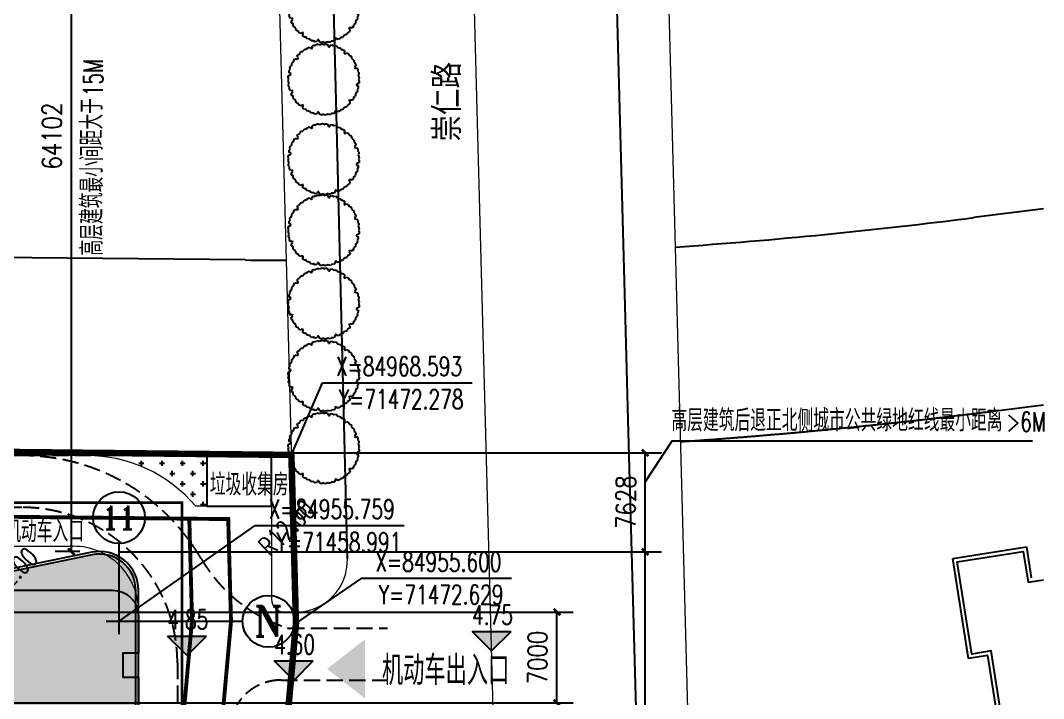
# Model space of a CAD drawing. Header units: metres. Extents: x 71066629 to 71645179, y 84793221 to 85208804.
# Drawn here: x 71451394 to 71530254, y 84949802 to 85002107 of the extents above; entities that cross this region are included whole.
import ezdxf
from ezdxf.enums import TextEntityAlignment as Align

# ---------------------------------------------------------------- set-up
doc = ezdxf.new("R2010")
doc.units = ezdxf.units.M
doc.header["$LTSCALE"] = 1000
for name, pattern in [('ACAD_ISO03W100', [30, 12, -18]), ('ACAD_ISO04W100', [30, 24, -3, 0, -3]), ('CENTER', [50.800000000000004, 31.75, -6.35, 6.35, -6.35]), ('CONTINOUS', [15000, 5000, 5000, 5000]), ('DASH', [0.35, 0.25, -0.1]), ('DASHED', [19.049999999999997, 12.7, -6.35]), ('HIDDENX2', [19.049999999999997, 12.7, -6.35])]:
    doc.linetypes.add(name, pattern=pattern)
for name, color, linetype in [('A_N_AXIS_TEXT', 7, 'Continuous'), ('A_N_PUB_TEXT', 7, 'Continuous'), ('A_SITEP_PLANT', 85, 'Continuous'), ('A_SITEP_TEX_1', 7, 'Continuous'), ('A_SITEP_TEX_2', 7, 'Continuous'), ('DIM_COOR', 3, 'Continuous'), ('DIM_SYMB', 3, 'Continuous'), ('G-ANN0-GRID', 85, 'Continuous'), ('G-ANNO-DIMS', 3, 'Continuous'), ('G-ANNO-LEVL', 3, 'Continuous'), ('G-ANNO-TEXT', 7, 'Continuous'), ('G-BLDG-EXTG', 48, 'Continuous'), ('G-BLDG-HIGH', 1, 'Continuous'), ('G-BLDG-MULT', 1, 'Continuous'), ('G-BLDG-OTLN', 2, 'Continuous'), ('G-BLDG-POIT', 6, 'Continuous'), ('G-BLDG-ROOF', 34, 'Continuous'), ('G-BSMT-OTLN', 5, 'HIDDENX2'), ('G-FRIE-FLWL', 6, 'Continuous'), ('G-PLTG', 105, 'Continuous'), ('G-SDWK', 157, 'Continuous'), ('G-SITE-BLUE', 5, 'Continuous'), ('G-SITE-GREN', 72, 'Continuous'), ('G-SITE-PROP', 1, 'Continuous'), ('G-STRU', 134, 'Continuous'), ('G_H_252', 252, 'Continuous'), ('G_N_GUIDES', 3, 'DASH'), ('PUB_DIM', 3, 'Continuous'), ('PUB_TEXT', 7, 'Continuous')]:
    doc.layers.add(name, color=color, linetype=linetype)
for name, color, linetype, lineweight in [('G-ROAD-CNTR', 24, 'DASHED', 13), ('G-ROAD-园区', 175, 'Continuous', 13), ('G-ROAD-市政', 1, 'Continuous', 13)]:
    doc.layers.add(name, color=color, linetype=linetype, lineweight=lineweight)
doc.styles.add('_TCH_AXIS', font='romant.shx')
doc.styles.add('_TCH_DIM', font='SIMPLEX', dxfattribs={"bigfont": 'GBCBIG'})
doc.styles.add('dim_font', font='SIMPLEX.shx', dxfattribs={"width": 0.8})
doc.styles.add('HZ1', font='simhei.ttf', dxfattribs={"width": 0.8})
doc.styles.get("Standard").update_dxf_attribs({"font": 'txt', "bigfont": 'gbcbig.shx'})
doc.styles.add('黑体', font='simhei.ttf', dxfattribs={"width": 0.8})
doc.dimstyles.new('DIMN1', dxfattribs={"dimscale": 0.005, "dimtxt": 300, "dimasz": 100, "dimexe": 250, "dimexo": 300, "dimgap": 150, "dimtad": 1, "dimzin": 0, "dimdsep": 46, "dimtxsty": 'dim_font', "dimblk": 'ARCHTICK', "dimcen": 0.09, "dimclrt": 7, "dimazin": 2, "dimtfac": 1, "dimtdec": 0, "dimtix": 1, "dimtmove": 2, "dimatfit": 3, "dimldrblk": 'ARCHTICK', "dimfxl": 1, "dimtolj": 1, "dimtzin": 0, "dimarcsym": 0})
doc.dimstyles.new('DIMN500', dxfattribs={"dimscale": 5, "dimtxt": 300, "dimasz": 100, "dimexe": 250, "dimexo": 300, "dimgap": 150, "dimtad": 1, "dimdec": 0, "dimzin": 0, "dimdsep": 46, "dimtxsty": 'dim_font', "dimblk": 'ARCHTICK', "dimcen": 0.09, "dimclrt": 7, "dimazin": 2, "dimtfac": 1, "dimtdec": 0, "dimtix": 1, "dimtmove": 2, "dimatfit": 3, "dimldrblk": 'ARCHTICK', "dimtolj": 1, "dimtzin": 0, "dimarcsym": 0})

# ---------------------------------------------------------------- blocks, each defined once
blk = doc.blocks.new('A$C503E4671')
at = {"layer": 'G_H_252'}
blk.add_hatch(color=256, dxfattribs=at).paths.add_polyline_path([(192996.6390754431, 116304.7663674802, 0.4749680612606716), (189632.428957954, 119047.3321260959), (175928.4229411632, 116228.0965884775, -0.05076674100020467), (174880.6041505486, 116121.4329981506), (169196.6390754431, 116121.4329981506, 0.414213562373095), (167396.6390754431, 114321.4329981506), (167396.6390754431, 67921.43299815059, -0.4142135623730951), (165196.6390754431, 65721.43299815059), (115146.6390754431, 65721.43299815059, 0.414213562373095), (113346.6390754431, 63921.43299815059), (113346.6390754431, 62721.43302132189), (82946.63907544315, 62721.43302132189), (82946.63907544315, 63921.43299815059, 0.414213562373095), (81146.63907544315, 65721.43299815059), (59996.63907544315, 65721.43299815059, 0.414213562373095), (58196.63907544315, 63921.43299815059), (58196.63907544315, 41921.43299815059, 0.414213562373095), (59996.63907544315, 40121.43299815059), (81146.63907544315, 40121.43299815059, 0.414213562373095), (82946.63907544315, 41921.43299815059), (82946.63907544315, 43121.43297496438), (113346.6390754431, 43121.43297496438), (113346.6390754431, 41921.43299815059, 0.414213562373095), (115146.6390754431, 40121.43299815059), (191196.6390754431, 40121.43299815059, 0.414213562373095), (192996.6390754431, 41921.43299815059)])
at = {"layer": 'G-ANN0-GRID'}
for q in [(191696.6390754431, 119921.4328636229), (201219.7090025395, 113921.4329981506)]:
    blk.add_line((191696.6390754431, 113921.4329981506), q, dxfattribs=at)
for centre in [(191696.6390754431, 121921.4328636229), (203219.7090025395, 113921.4329981506)]:
    blk.add_circle(centre, 2000, dxfattribs=at)
at = {"layer": 'G-BLDG-OTLN'}
blk.add_lwpolyline([(193196.7855705619, 111471.4329981506), (191996.7855705619, 111471.4329981506), (191996.7855705619, 109621.4329981506), (193196.6382665038, 109621.4329981506), (193196.6382665038, 102471.4329981506)], dxfattribs=at)
blk.add_lwpolyline([(169196.6382665038, 116321.4355206192), (191196.6382665038, 116321.4355206192, -0.4142135623730951), (193196.6382665038, 114321.4355206192), (193196.6382665038, 111471.4329981506)], format="xyb", dxfattribs=at)
at = {"layer": 'G-BLDG-POIT', "linetype": 'CONTINOUS', "ltscale": 0.1}
for p, q in [((191696.6390754431, 112921.4329981506), (191696.6390754431, 114921.4329981506)), ((190696.6390754431, 113921.4329981506), (192696.6390754431, 113921.4329981506))]:
    blk.add_line(p, q, dxfattribs=at)
at = {"layer": 'G-BLDG-ROOF'}
for points in [[(115146.6390754431, 39921.43299815059), (191196.6390754431, 39921.43299815059, 0.414213562373095), (193196.6390754431, 41921.43299815059), (193196.6390754431, 116304.7663669288, 0.4749680613782998), (189592.1282346994, 119243.2296801955), (175888.1222184151, 116423.9941426963)], [(115146.6390754431, 40121.43299815059), (191196.6390754431, 40121.43299815059, 0.414213562373095), (192996.6390754431, 41921.43299815059), (192996.6390754431, 116304.7663669288, 0.4749680613782833), (189632.4289574474, 119047.3321259916), (175928.4229430854, 116228.0965888798, -0.05076674109643126)]]:
    blk.add_lwpolyline(points, format="xyb", dxfattribs=at)
at = {"layer": 'A_N_AXIS_TEXT', "style": '_TCH_AXIS'}
for s, height, width, p, p2 in [('11', 1835.079501962651, 0.7499999999999926, (190385.8680026127, 121003.8931126416), (193007.4101482736, 121003.8931126416)), ('N', 2317.241379310345, 0.8333333333333252, (202116.2607266775, 112762.8123084954), (204323.1572784016, 112762.8123084954))]:
    blk.add_text(s, height=height, dxfattribs=dict(at, width=width)).set_placement(p, p2, align=Align.FIT)
blk = doc.blocks.new('A$C237376EB')
at = {"layer": 'G-ROAD-CNTR', "linetype": 'ACAD_ISO04W100'}
blk.add_line((904.5850735462882, 755.837459716), (914.4131500020885, 392.261583215397), dxfattribs=at)
at = {"layer": 'G-ROAD-市政', "linetype": 'Continuous'}
for p, q in [((890.3286815670726, 728.1260252455977), (895.3208081107587, 543.4493194951065)), ((923.0207605612086, 628.9417477534007), (928.0007615415088, 444.7136101800425)), ((895.3208081107587, 543.4493194950046), (892.6327412352693, 513.3656977636856))]:
    blk.add_line(p, q, dxfattribs=at)
at = {"layer": 'G-SITE-BLUE', "linetype": 'Continuous'}
for p, q in [((952.9457699392515, 575.4374210210372), (947.5850906290871, 574.7536203477648)), ((891.3943018872815, 571.4808639824769), (792.6493622301932, 572.5194837549207))]:
    blk.add_line(p, q, dxfattribs=at)
for centre, radius, start, end in [((895.7064311108406, 981.4581873275893), 410.0000001410447, 274.0337056432336, 277.2693112724299), ((895.7064311112917, 981.4581873275602), 410.0000001410287, 269.3973872802727, 269.8402990986251)]:
    blk.add_arc(centre, radius, start, end, dxfattribs=at)
at = {"layer": 'G-SITE-GREN', "color": 3, "linetype": 'Continuous'}
for p, q in [((949.4830903674447, 559.874184975648), (952.9457574674598, 560.315877895031)), ((792.5078404516244, 557.5201425881969), (894.9695821931091, 556.442428719849))]:
    blk.add_line(p, q, dxfattribs=at)
at = {"layer": 'G-SITE-GREN', "color": 3, "linetype": 'ACAD_ISO03W100'}
blk.add_arc((895.7064311104332, 981.4581873275602), 425.0000001410554, 273.945937792142, 277.2693112724299, dxfattribs=at)
blk = doc.blocks.new('BRANCHD', base_point=(0.5, 0.5))
for p, q in [((0.9505596254410227, 0.743297436128509), (0.9314632446002771, 0.7538736432298557)), ((0.9620405252218217, 0.6940026134366691), (0.9505596254410227, 0.743297436128509)), ((0.9742183128197739, 0.6874965599933831), (0.9620405252218217, 0.6940026134366691)), ((0.9697365129869726, 0.5872572432749065), (0.9936420849502089, 0.5940171824764761)), ((0.9865236434099081, 0.6682046705638996), (0.9742183128197739, 0.6874965599933831)), ((0.9820690817241038, 0.647302361335638), (0.9865236434099081, 0.6682046705638996)), ((0.9972671223133035, 0.6196268809602271), (0.9820690817241038, 0.647302361335638)), ((0.9936420849502089, 0.5940171824764761), (0.9972671223133035, 0.6196268809602271)), ((0.9697365129869726, 0.5708106159599874), (0.9697365129869726, 0.5872572432749065)), ((1.008048233500921, 0.5502635966295678), (0.9697365129869726, 0.5708106159599874)), ((0.9984505427080577, 0.5038736432298557), (1.008135802567131, 0.5200449615237905)), ((1.008135802567131, 0.5200449615237905), (1.008048233500921, 0.5502635966295678))]:
    blk.add_line(p, q)
blk = doc.blocks.new('A$C203C35CE')
at = {"layer": 'A_SITEP_PLANT', "extrusion": (0, 0, -1), "yscale": 2981.739130434784, "zscale": -2981.739130434782}
for xscale, rotation in [(2981.739130434763, 60.00000000017639), (2981.739130434794, 30.00000000017587), (2981.739130434784, 90), (2981.739130434768, 120.0000000001762), (2981.739130434778, 150.0000000001759), (2981.739130434778, 330.0000000001759), (2981.739130434755, 180.0000000001761), (2981.739130434768, 300.0000000001762), (2981.739130434794, 210.0000000001758), (2981.739130434784, 270), (2981.739130434763, 240.0000000001764)]:
    blk.add_blockref('BRANCHD', (-1526.186619581713, 1526.186955187266), dxfattribs=dict(at, xscale=xscale, rotation=rotation))
at = {"layer": 'A_SITEP_PLANT', "extrusion": (0, 0, -1), "xscale": 2981.739130434755, "yscale": 2981.739130434784, "zscale": -2981.739130434782}
blk.add_blockref('BRANCHD', (-1526.186619581713, 1526.186955187266), dxfattribs=at)
blk = doc.blocks.new('_ARCHTICK')
at = {"color": 0, "linetype": 'ByBlock', "const_width": 0.4}
blk.add_lwpolyline([(-0.5, -0.5), (0.5, 0.5)], dxfattribs=at)
blk = doc.blocks.new('*D21')
at = {"layer": 'Defpoints', "color": 0, "transparency": 16777216}
for p in [(71457555.72567736, 84968752.51916447), (71499553.58722974, 84968752.51916447), (71457555.72567736, 84961124.77118145)]:
    blk.add_point(p, dxfattribs=at)
at = {"layer": 'G-ANNO-DIMS', "color": 0, "lineweight": -2, "transparency": 16777216}
for p, q in [((71459055.72567736, 84968752.51916447), (71500803.58722974, 84968752.51916447)), ((71499553.58722974, 84961124.77118145), (71499553.58722974, 84968752.51916447)), ((71459055.72567736, 84961124.77118145), (71500803.58722974, 84961124.77118145))]:
    blk.add_line(p, q, dxfattribs=at)
at = {"layer": 'G-ANNO-DIMS', "color": 0, "lineweight": -2, "transparency": 16777216, "xscale": 500, "yscale": 500, "zscale": 500}
for p, rotation in [((71499553.58722974, 84968752.51916447), 90), ((71499553.58722974, 84961124.77118145), 270)]:
    blk.add_blockref('_ARCHTICK', p, dxfattribs=dict(at, rotation=rotation))
at = {"layer": 'G-ANNO-DIMS', "color": 7, "transparency": 16777216, "insert": (71498053.58722973, 84964938.64517298), "char_height": 1500, "attachment_point": 5, "rotation": 90, "style": 'dim_font'}
blk.add_mtext('\\A1;7628', dxfattribs=at)
blk = doc.blocks.new('*D22')
at = {"layer": 'Defpoints', "color": 0, "transparency": 16777216}
for p in [(71457555.72567736, 84961124.77118145), (71499553.58722974, 84961124.77118145), (71457555.72567736, 84881759.31444374)]:
    blk.add_point(p, dxfattribs=at)
at = {"layer": 'G-ANNO-DIMS', "color": 0, "lineweight": -2, "transparency": 16777216}
for p, q in [((71459055.72567736, 84961124.77118145), (71500803.58722974, 84961124.77118145)), ((71499553.58722974, 84881759.31444374), (71499553.58722974, 84961124.77118145)), ((71459055.72567736, 84881759.31444374), (71500803.58722974, 84881759.31444374))]:
    blk.add_line(p, q, dxfattribs=at)
at = {"layer": 'G-ANNO-DIMS', "color": 0, "lineweight": -2, "transparency": 16777216, "xscale": 500, "yscale": 500, "zscale": 500}
for p, rotation in [((71499553.58722974, 84961124.77118145), 90), ((71499553.58722974, 84881759.31444374), 270)]:
    blk.add_blockref('_ARCHTICK', p, dxfattribs=dict(at, rotation=rotation))
at = {"layer": 'G-ANNO-DIMS', "color": 7, "transparency": 16777216, "insert": (71498053.58722973, 84921442.04281262), "char_height": 1500, "attachment_point": 5, "rotation": 90, "style": 'dim_font'}
blk.add_mtext('\\A1;79365', dxfattribs=at)
blk = doc.blocks.new('*D24')
at = {"layer": 'Defpoints', "color": 0, "transparency": 16777216}
for p in [(71455317.15966369, 85025244.68210135), (71457461.60614584, 85025244.68210135), (71457461.60614584, 84961142.499336)]:
    blk.add_point(p, dxfattribs=at)
at = {"layer": 'PUB_DIM', "color": 0, "lineweight": -2, "transparency": 16777216}
for p, q in [((71455961.60614584, 85025244.68210135), (71454067.15966369, 85025244.68210135)), ((71455317.15966369, 84961142.499336), (71455317.15966369, 85025244.68210135)), ((71455961.60614584, 84961142.499336), (71454067.15966369, 84961142.499336))]:
    blk.add_line(p, q, dxfattribs=at)
at = {"layer": 'PUB_DIM', "color": 0, "lineweight": -2, "transparency": 16777216, "xscale": 500, "yscale": 500, "zscale": 500}
for p, rotation in [((71455317.15966369, 85025244.68210135), 90), ((71455317.15966369, 84961142.499336), 270)]:
    blk.add_blockref('_ARCHTICK', p, dxfattribs=dict(at, rotation=rotation))
at = {"layer": 'PUB_DIM', "color": 7, "transparency": 16777216, "insert": (71453817.15966368, 84993193.59071869), "char_height": 1500, "attachment_point": 5, "rotation": 90, "style": 'dim_font'}
blk.add_mtext('\\A1;64102', dxfattribs=at)
blk = doc.blocks.new('*D65')
at = {"layer": 'Defpoints', "color": 0, "transparency": 16777216}
for p in [(71438695.04677108, 84956470.61214869), (71492748.90907273, 84956470.61214869), (71438695.04677108, 84949470.61214869)]:
    blk.add_point(p, dxfattribs=at)
at = {"layer": 'PUB_DIM', "color": 0, "lineweight": -2, "transparency": 16777216}
for p, q in [((71440195.04677108, 84956470.61214869), (71493998.90907273, 84956470.61214869)), ((71492748.90907273, 84949470.61214869), (71492748.90907273, 84956470.61214869)), ((71440195.04677108, 84949470.61214869), (71493998.90907273, 84949470.61214869))]:
    blk.add_line(p, q, dxfattribs=at)
at = {"layer": 'PUB_DIM', "color": 0, "lineweight": -2, "transparency": 16777216, "xscale": 500, "yscale": 500, "zscale": 500}
for p, rotation in [((71492748.90907273, 84956470.61214869), 90), ((71492748.90907273, 84949470.61214869), 270)]:
    blk.add_blockref('_ARCHTICK', p, dxfattribs=dict(at, rotation=rotation))
at = {"layer": 'PUB_DIM', "color": 7, "transparency": 16777216, "insert": (71491248.90907271, 84952970.6121487), "char_height": 1500, "attachment_point": 5, "rotation": 90, "style": 'dim_font'}
blk.add_mtext('\\A1;7000', dxfattribs=at)
blk = doc.blocks.new('*D156')
at = {"layer": 'Defpoints', "color": 0, "transparency": 16777216}
for p in [(71472201.32216339, 84950844.575486), (71472203.80528323, 84950837.45480336), (71472204.12394476, 84950844.44781281)]:
    blk.add_point(p, dxfattribs=at)
at = {"layer": 'PUB_DIM', "color": 0, "lineweight": -2, "transparency": 16777216}
for p, q in [((71472202.30683818, 84950837.52308537), (71472199.75479767, 84950837.63937823)), ((71472202.62549971, 84950844.51609482), (71472200.07345918, 84950844.63238768)), ((71472201.00350188, 84950837.58247656), (71472201.32216339, 84950844.575486))]:
    blk.add_line(p, q, dxfattribs=at)
at = {"layer": 'PUB_DIM', "color": 0, "lineweight": -2, "transparency": 16777216, "xscale": 0.5, "yscale": 0.5, "zscale": 0.5}
for p, rotation in [((71472201.00350188, 84950837.58247656), 267.3909176007812), ((71472201.32216339, 84950844.575486), 87.39091760078122)]:
    blk.add_blockref('_ARCHTICK', p, dxfattribs=dict(at, rotation=rotation))
at = {"layer": 'PUB_DIM', "color": 7, "transparency": 16777216, "insert": (71472199.66438757, 84950841.14726327), "char_height": 1.5, "attachment_point": 5, "rotation": 87.39091760078124, "style": 'dim_font'}
blk.add_mtext('\\A1;7.00', dxfattribs=at)
blk = doc.blocks.new('*D159')
at = {"layer": 'Defpoints', "color": 0, "transparency": 16777216}
for p in [(71471296.61884403, 84968743.97795159), (71471296.61884403, 84968738.97822744), (71471300.7532472, 84968743.97795159)]:
    blk.add_point(p, dxfattribs=at)
at = {"layer": 'PUB_DIM', "color": 0, "lineweight": -2, "transparency": 16777216}
for p, q in [((71471298.11884403, 84968743.97795159), (71471302.0032472, 84968743.97795159)), ((71471298.11884403, 84968738.97822744), (71471302.0032472, 84968738.97822744)), ((71471300.7532472, 84968743.97795159), (71471300.7532472, 84968744.47795159)), ((71471300.7532472, 84968738.97822744), (71471300.7532472, 84968743.97795159)), ((71471300.7532472, 84968738.97822744), (71471300.7532472, 84968738.47822744))]:
    blk.add_line(p, q, dxfattribs=at)
at = {"layer": 'PUB_DIM', "color": 0, "lineweight": -2, "transparency": 16777216, "xscale": 0.5, "yscale": 0.5, "zscale": 0.5}
for p, rotation in [((71471300.7532472, 84968743.97795159), 270), ((71471300.7532472, 84968738.97822744), 90)]:
    blk.add_blockref('_ARCHTICK', p, dxfattribs=dict(at, rotation=rotation))
at = {"layer": 'PUB_DIM', "color": 7, "transparency": 16777216, "insert": (71471299.25324719, 84968741.47808953), "char_height": 1.5, "attachment_point": 5, "rotation": 90, "style": 'dim_font'}
blk.add_mtext('\\A1;5.00', dxfattribs=at)
blk = doc.blocks.new('*D160')
at = {"layer": 'Defpoints', "color": 0, "transparency": 16777216}
for p in [(71471296.61884403, 84968738.97822744), (71471296.61884403, 84968733.39351848), (71471300.7532472, 84968738.97822744)]:
    blk.add_point(p, dxfattribs=at)
at = {"layer": 'PUB_DIM', "color": 0, "lineweight": -2, "transparency": 16777216}
for p, q in [((71471298.11884403, 84968738.97822744), (71471302.0032472, 84968738.97822744)), ((71471298.11884403, 84968733.39351848), (71471302.0032472, 84968733.39351848)), ((71471300.7532472, 84968733.39351848), (71471300.7532472, 84968738.97822744))]:
    blk.add_line(p, q, dxfattribs=at)
at = {"layer": 'PUB_DIM', "color": 0, "lineweight": -2, "transparency": 16777216, "xscale": 0.5, "yscale": 0.5, "zscale": 0.5}
for p, rotation in [((71471300.7532472, 84968738.97822744), 90), ((71471300.7532472, 84968733.39351848), 270)]:
    blk.add_blockref('_ARCHTICK', p, dxfattribs=dict(at, rotation=rotation))
at = {"layer": 'PUB_DIM', "color": 7, "transparency": 16777216, "insert": (71471299.25324719, 84968736.18587297), "char_height": 1.5, "attachment_point": 5, "rotation": 90, "style": 'dim_font'}
blk.add_mtext('\\A1;5.58', dxfattribs=at)
blk = doc.blocks.new('*D161')
at = {"layer": 'Defpoints', "color": 0, "transparency": 16777216}
for p in [(71471296.61884403, 84968733.39351848), (71471296.61884403, 84968656.99351485), (71471300.7532472, 84968733.39351848)]:
    blk.add_point(p, dxfattribs=at)
at = {"layer": 'PUB_DIM', "color": 0, "lineweight": -2, "transparency": 16777216}
for p, q in [((71471298.11884403, 84968733.39351848), (71471302.0032472, 84968733.39351848)), ((71471298.11884403, 84968656.99351485), (71471302.0032472, 84968656.99351485)), ((71471300.7532472, 84968656.99351485), (71471300.7532472, 84968733.39351848))]:
    blk.add_line(p, q, dxfattribs=at)
at = {"layer": 'PUB_DIM', "color": 0, "lineweight": -2, "transparency": 16777216, "xscale": 0.5, "yscale": 0.5, "zscale": 0.5}
for p, rotation in [((71471300.7532472, 84968733.39351848), 90), ((71471300.7532472, 84968656.99351485), 270)]:
    blk.add_blockref('_ARCHTICK', p, dxfattribs=dict(at, rotation=rotation))
at = {"layer": 'PUB_DIM', "color": 7, "transparency": 16777216, "insert": (71471299.25324719, 84968695.19351667), "char_height": 1.5, "attachment_point": 5, "rotation": 90, "style": 'dim_font'}
blk.add_mtext('\\A1;76.40', dxfattribs=at)
blk = doc.blocks.new('*D162')
at = {"layer": 'Defpoints', "color": 0, "transparency": 16777216}
for p in [(71471296.61884403, 84968656.99351485), (71471296.61884403, 84968653.53866489), (71471300.7532472, 84968656.99351485)]:
    blk.add_point(p, dxfattribs=at)
at = {"layer": 'PUB_DIM', "color": 0, "lineweight": -2, "transparency": 16777216}
for p, q in [((71471298.11884403, 84968656.99351485), (71471302.0032472, 84968656.99351485)), ((71471298.11884403, 84968653.53866489), (71471302.0032472, 84968653.53866489)), ((71471300.7532472, 84968656.99351485), (71471300.7532472, 84968657.49351485)), ((71471300.7532472, 84968653.53866489), (71471300.7532472, 84968656.99351485)), ((71471300.7532472, 84968653.53866489), (71471300.7532472, 84968653.03866489))]:
    blk.add_line(p, q, dxfattribs=at)
at = {"layer": 'PUB_DIM', "color": 0, "lineweight": -2, "transparency": 16777216, "xscale": 0.5, "yscale": 0.5, "zscale": 0.5}
for p, rotation in [((71471300.7532472, 84968656.99351485), 270), ((71471300.7532472, 84968653.53866489), 90)]:
    blk.add_blockref('_ARCHTICK', p, dxfattribs=dict(at, rotation=rotation))
at = {"layer": 'PUB_DIM', "color": 7, "transparency": 16777216, "insert": (71471299.25324719, 84968655.26608989), "char_height": 1.5, "attachment_point": 5, "rotation": 90, "style": 'dim_font'}
blk.add_mtext('\\A1;3.45', dxfattribs=at)

msp = doc.modelspace()

# ---------------------------------------------------------------- hatches: boundary and pattern name
at = {"layer": 'A_SITEP_TEX_2'}
msp.add_hatch(color=256, dxfattribs=at).paths.add_polyline_path([(71477944.48049566, 84949812.72750854), (71475029.50250895, 84952089.84721026), (71477944.48049566, 84954366.96691196)])
at = {"layer": 'G-ANNO-LEVL'}
for points in [[(71487714.00267097, 84953482.63531794), (71486214.00267097, 84954982.63531794), (71489214.00267097, 84954982.63531794)], [(71464233.55310166, 84953125.11312841), (71462733.55310166, 84954625.11312841), (71465733.55310166, 84954625.11312841)], [(71472462.13668989, 84951199.6984497), (71470962.13668989, 84952699.6984497), (71473962.13668989, 84952699.6984497)]]:
    msp.add_hatch(color=256, dxfattribs=at).paths.add_polyline_path(points)
at = {"layer": 'G-PLTG'}
h = msp.add_hatch(dxfattribs=at)
h.set_pattern_fill('CROSS', color=256, scale=500, style=0)
h.set_pattern_definition([(0, (0, -5368.191928848624), (793.75, 793.75), [396.875, -1190.625]), (90, (198.4375, -5566.629428848624), (-793.75, 793.75), [396.875, -1190.625])])
h.paths.add_polyline_path([(71465754.33460404, 84968630.18427484), (71456491.4528351, 84968547.01304579, -0.2213049466382434), (71464907.42568943, 84964630.19036357), (71465754.35982758, 84964630.1903639)])

# ---------------------------------------------------------------- linework, layer by layer
at = {"layer": 'DIM_COOR', "color": 3}
for p, q in [((71472278.1391433, 84968593.36425117), (71474665.15147111, 84974157.73937161)), ((71474665.15147111, 84974157.73937161), (71486215.15147111, 84974157.73937161)), ((71458991.45304935, 84955759.31444374), (71469477.34705992, 84963142.75025074)), ((71469477.34705992, 84963142.75025074), (71480972.34705992, 84963142.75025074)), ((71472629.36038965, 84955600.21829922), (71477697.26445132, 84959083.90227306)), ((71477697.26445132, 84959083.90227306), (71489247.26445132, 84959083.90227306))]:
    msp.add_line(p, q, dxfattribs=at)
at = {"layer": 'DIM_SYMB'}
msp.add_lwpolyline([(71529394.77310121, 84969645.20643854), (71501613.95929696, 84969645.20643854), (71499553.58722974, 84966518.50702573)], dxfattribs=at)
at = {"layer": 'G-ANNO-LEVL'}
for p, q in [((71487714.00267097, 84953482.63531794), (71486214.00267097, 84954982.63531794)), ((71486214.00267097, 84954982.63531794), (71489214.00267097, 84954982.63531794)), ((71487714.00267097, 84953482.63531794), (71489214.00267097, 84954982.63531794)), ((71464233.55310166, 84953125.11312841), (71462733.55310166, 84954625.11312841)), ((71462733.55310166, 84954625.11312841), (71465733.55310166, 84954625.11312841)), ((71464233.55310166, 84953125.11312841), (71465733.55310166, 84954625.11312841)), ((71472462.13668989, 84951199.6984497), (71470962.13668989, 84952699.6984497)), ((71470962.13668989, 84952699.6984497), (71473962.13668989, 84952699.6984497)), ((71472462.13668989, 84951199.6984497), (71473962.13668989, 84952699.6984497))]:
    msp.add_line(p, q, dxfattribs=at)
at = {"layer": 'G-BLDG-EXTG'}
for p, q in [((71523258.9354108, 84960600.11682703), (71528938.89371386, 84961496.06976078)), ((71528938.89371386, 84961496.06976078), (71529313.33443213, 84959126.17988765)), ((71524475.7335781, 84952895.08495307), (71523258.9354108, 84960600.11682703)), ((71525957.73357819, 84953129.084953), (71524475.7335781, 84952895.08495307)), ((71526784.73357803, 84947894.08495314), (71525957.73357819, 84953129.084953))]:
    msp.add_line(p, q, dxfattribs=at)
msp.add_lwpolyline([(71530254.41472441, 84948745.77084684), (71527034.24882041, 84948237.20921253), (71526207.25044285, 84953472.19894311), (71524725.26565872, 84953238.20134565), (71523602.06820524, 84960350.53304757), (71528689.37670149, 84961153.00178567), (71529063.8174198, 84958783.11191253), (71530254.42315781, 84958970.91728838)], dxfattribs=at)
at = {"layer": 'G-BLDG-HIGH', "linetype": 'DASH', "ltscale": 5, "const_width": 300.0000142492354}
msp.add_lwpolyline([(71463131.22652258, 84881392.29570301), (71461931.77557477, 84925765.33481324), (71464619.76660524, 84955848.9837462), (71464408.2552241, 84963675.85958734)], dxfattribs=at)
at = {"layer": 'G-BLDG-MULT', "linetype": 'DASH', "ltscale": 5, "const_width": 300.0000142492354}
msp.add_lwpolyline([(71145082.79575674, 84947145.12666807), (71143693.33235765, 84875999.9938224), (71281870.00155957, 84875999.9938224), (71296811.97524382, 84875999.9938224), (71311745.97886819, 84876484.25767349), (71466129.69457245, 84881489.50857842), (71464935.39275454, 84925672.05841234), (71467623.38280195, 84955755.6963428), (71467410.20367815, 84963644.28618982), (71369769.25753938, 84964671.2380025), (71337717.67522971, 84964938.77084923), (71266511.91956227, 84965533.62162936), (71265268.49167566, 84965533.21577299), (71264047.08773825, 84965511.40091997), (71262826.13978685, 84965468.2778108), (71261606.21354225, 84965403.8462902), (71260387.0226897, 84965318.13707063), (71259170.08246394, 84965211.39492309), (71257955.46283387, 84965083.20753558), (71256754.52732906, 84964935.27683498), (71254843.75500356, 84964656.75016157), (71145082.79575674, 84947145.12666807)], dxfattribs=at)
at = {"layer": 'G-BSMT-OTLN', "ltscale": 0.1, "const_width": 200}
msp.add_lwpolyline([(71463841.627497, 84964909.49311301), (71234641.6274747, 84964909.493113), (71234641.6274747, 84958909.493113), (71195336.43846828, 84958909.493113), (71145191.62747468, 84950909.22547415), (71145191.62747468, 84880109.49311301), (71249141.62749693, 84880109.493113), (71249141.62749693, 84877109.493113), (71391141.62749693, 84877109.493113), (71391141.62749693, 84880109.493113), (71463841.6274969, 84880109.49311288)], close=True, dxfattribs=at)
at = {"layer": 'G-FRIE-FLWL', "linetype": 'DASH', "ltscale": 5}
for p, q in [((71456851.16922353, 84968547.01304579), (71440891.56813928, 84968547.01304579)), ((71451491.60093415, 84964547.01304579), (71440891.60093424, 84964547.01304582)), ((71472038.65915039, 84955226.43572979), (71479678.78269619, 84955226.43572979)), ((71463491.60093412, 84952547.01304579), (71463491.60093412, 84895022.2914333)), ((71471491.60093412, 84951226.43572979), (71479678.78269619, 84951226.43572979))]:
    msp.add_line(p, q, dxfattribs=at)
for centre, radius, start, end in [((71451491.60093412, 84952547.01304579), 16000, 30.27402390358197, 90), ((71451491.60093412, 84952547.01304579), 12000, 0, 90), ((71475673.07849959, 84966662.82484499), 12000, 210.2740239035696, 252.7732252848233), ((71471491.60093412, 84947226.43572979), 4000, 90, 180)]:
    msp.add_arc(centre, radius, start, end, dxfattribs=at)
at = {"layer": 'G-ROAD-园区'}
for p, q in [((71440891.60093424, 84968547.01304582), (71452886.04689918, 84968547.01304582)), ((71465754.35982758, 84964630.1903639), (71464907.42568915, 84964630.1903639)), ((71470754.36485082, 84964630.19036388), (71470754.36485082, 84957470.61214869)), ((71448291.4533817, 84961547.0130458), (71455491.45240657, 84961547.01304579)), ((71460491.45240656, 84956547.01090306), (71460491.45224041, 84956159.3169662)), ((71472594.07194334, 84956470.61214869), (71471754.36485082, 84956470.61214869))]:
    msp.add_line(p, q, dxfattribs=at)
for centre, radius, start, end in [((71456491.4528351, 84957547.01304579), 11000, 40.08513921414965, 90), ((71455491.45240656, 84956547.01304579), 5000, 359.9999754461406, 90), ((71472594.07194334, 84960470.61214869), 4000, 270, 1.388172412860957), ((71471754.36485082, 84957470.61214869), 1000, 180, 270)]:
    msp.add_arc(centre, radius, start, end, dxfattribs=at)
at = {"layer": 'G-SDWK'}
for p, q in [((71475736.19279848, 84995943.6615936), (71475333.94246411, 85011781.39342132)), ((71476166.22742587, 84978174.57834625), (71475736.19279848, 84995943.6615936)), ((71476592.89799143, 84960567.51538435), (71476166.22742587, 84978174.57834625))]:
    msp.add_line(p, q, dxfattribs=at)
msp.add_lwpolyline([(71530253.14093038, 84823196.9652278), (71516977.9999999, 84822989.00000006), (71505816.83176002, 84824265.72520356, -0.2952659307057265), (71502124.00000007, 84828760.00000001), (71501863.46870449, 84837362.43815312), (71501517.60813358, 84848759.81745689), (71501242.19149168, 84857846.02990814), (71500908.84260997, 84868843.47268578), (71500591.99570082, 84880088.52149445), (71500391.52255988, 84887594.28153944), (71500100.16880651, 84899132.46107264), (71499838.64049967, 84910077.0913809), (71499579.58605476, 84920618.18373528), (71499327.76967876, 84930371.1806389), (71498869.12589596, 84948127.7008981), (71498256.91339031, 84970313.22133622), (71497993.6097884, 84980105.96280037), (71497509.75617683, 84998144.08373219), (71497301.16312017, 85005918.99745148)], format="xyb", dxfattribs=at)
at = {"layer": 'G-SITE-PROP', "color": 1, "linetype": 'CENTER', "ltscale": 0.1, "const_width": 500}
msp.add_lwpolyline([(71472278.1391433, 84968593.36425117), (71472629.36038965, 84955600.21829922), (71469941.37198074, 84925516.59870626), (71471208.11397922, 84878652.58142312), (71471208.11397922, 84878652.58142312), (71296860.55321296, 84872999.99464935, -0.008064358504277185), (71296860.55321296, 84872999.99464935), (71138633.75775318, 84872999.99464935, -0.8280170378136064), (71138633.75775318, 84872999.99464935), (71140165.48527484, 84951423.81801616), (71254089.18887673, 84969599.6086126, -0.04163866696120578), (71266531.93849117, 84970533.62965304), (71369816.36722505, 84969671.01974879), (71472278.1391433, 84968593.36425117), (71472629.36038965, 84955600.21829922), (71469941.37198074, 84925516.59870626), (71471208.11397922, 84878652.58142312), (71471208.11397922, 84878652.58142312), (71296860.55321296, 84872999.99464935, -0.008064358504277185), (71296860.55321296, 84872999.99464935), (71138633.75775318, 84872999.99464935, -0.8280170378136064), (71138633.75775318, 84872999.99464935), (71140169.38565907, 84951623.51609612)], format="xyb", dxfattribs=at)
at = {"layer": 'G-STRU'}
msp.add_lwpolyline([(71470754.3648508, 84968630.18427484), (71465754.33460404, 84968630.18427484), (71465754.35982758, 84964630.1903639), (71470754.36485082, 84964630.19036388)], close=True, dxfattribs=at)
at = {"layer": 'PUB_DIM', "ltscale": 0.5}
for points in [[(71475554.17881048, 84964373.12843832, 0, 0, 0), (71468925.65700567, 84957963.58051047, 330, 0, 0), (71468206.77578008, 84957268.44760641, 0, 0, 0)], [(71449373.23730783, 84956243.12602314, 0, 0, 0), (71456001.75911264, 84962652.673951, 330, 0, 0), (71456720.64033823, 84963347.80685505, 0, 0, 0)]]:
    msp.add_lwpolyline(points, format="xyseb", dxfattribs=at)

# ---------------------------------------------------------------- block references
at = {"layer": 'A_SITEP_PLANT', "xscale": 1.8, "yscale": 1.8, "zscale": 1.8, "rotation": 270}
for p in [(71472017.85264005, 85005880.76774715), (71472017.85264005, 85000305.01932846), (71472017.85264005, 84994161.62730989), (71472017.85264005, 84988675.9970905), (71472017.85264005, 84983017.50225298), (71472017.85264005, 84977441.75383441), (71472017.85264005, 84971866.00541572)]:
    msp.add_blockref('A$C203C35CE', p, dxfattribs=at)
at = {"layer": 'G-BLDG-OTLN'}
msp.add_blockref('A$C503E4671', (71267294.8139739, 84841837.88144559), dxfattribs=at)
at = {"layer": 'G_N_GUIDES', "xscale": 1000, "yscale": 1000, "zscale": 1000}
msp.add_blockref('A$C237376EB', (70577308.67682125, 84412150.79480837), dxfattribs=at)

# ---------------------------------------------------------------- texts
at = {"layer": 'A_N_PUB_TEXT', "style": '_TCH_DIM', "width": 0.7058823529411765}
for s, p in [('4.85', (71462723.55310166, 84955150.11312841)), ('4.75', (71486204.00267097, 84955507.63531794)), ('4.60', (71470952.13668989, 84953224.6984497))]:
    msp.add_text(s, height=1487.5, dxfattribs=at).set_placement(p)
at = {"layer": 'A_SITEP_TEX_1', "color": 60, "style": '黑体', "width": 0.8}
msp.add_text('崇仁路', height=1877.637130801688, rotation=90, dxfattribs=at).set_placement((71485156.60701713, 84992762.84655157))
at = {"layer": 'A_SITEP_TEX_1', "color": 60, "style": 'HZ1', "width": 0.6}
msp.add_text('机动车出入口', height=2000, dxfattribs=at).set_placement((71479255.34725025, 84951054.80915546))
at = {"layer": 'DIM_SYMB', "color": 7, "style": '_TCH_DIM', "width": 0.7058823529411765}
msp.add_text('15M', height=1487.5, rotation=90, dxfattribs=at).set_placement((71457743.9316598, 84996259.10154961))
at = {"layer": 'DIM_SYMB', "color": 7, "style": '_TCH_DIM'}
msp.add_text('高层建筑最小间距大于', height=1687.943262411347, rotation=90, dxfattribs=at).set_placement((71457743.9316598, 84983971.86750706))
msp.add_text('高层建筑后退正北侧城市公共绿地红线最小距离', height=1687.943262411347, dxfattribs=at).set_placement((71501570.09522852, 84970412.95636225))
at = {"layer": 'DIM_SYMB', "color": 7, "style": '_TCH_DIM', "width": 0.7058823529411765}
msp.add_text('>6M', height=1487.5, dxfattribs=at).set_placement((71527373.28671789, 84970412.95636225))
at = {"layer": 'G-ANNO-TEXT'}
for s, p in [('垃圾收集房', (71465988.58207819, 84965459.46709122)), ('地下非机动车入口', (71446569.56876004, 84961859.11932255))]:
    msp.add_text(s, height=1687.943262411347, dxfattribs=at).set_placement(p)
at = {"layer": 'PUB_DIM', "color": 7, "style": '_TCH_DIM', "width": 0.7058823529411765}
for rotation, p in [(44.03781141064951, (71470647.33846751, 84960686.13428788)), (44.03781086173225, (71449293.87527369, 84957044.48624112))]:
    msp.add_text('R12.00', height=1487.5, rotation=rotation, dxfattribs=at).set_placement(p)
at = {"layer": 'PUB_TEXT', "color": 3, "style": '_TCH_DIM', "width": 0.7058823529411765}
for s, p in [('X=84968.593', (71475715.15147111, 84974682.73937161)), ('Y=71472.278', (71475915.15147111, 84972145.23937161)), ('X=84955.759', (71470522.34705992, 84963667.75025074)), ('Y=71458.991', (71471122.34705992, 84961130.25025074)), ('X=84955.600', (71478747.26445132, 84959608.90227306)), ('Y=71472.629', (71478997.26445132, 84957071.40227306))]:
    msp.add_text(s, height=1487.5, dxfattribs=at).set_placement(p)

# ---------------------------------------------------------------- dimensions: what is measured, and where the dimension line sits
at = {"layer": 'G-ANNO-DIMS'}
for p1, p2, picture, middle in [((71457555.72567736, 84961124.77118145), (71457555.72567736, 84968752.51916447), '*D21', (71498053.58722973, 84964938.64517298)), ((71457555.72567736, 84881759.31444374), (71457555.72567736, 84961124.77118145), '*D22', (71498053.58722973, 84921442.04281262))]:
    dim = msp.add_aligned_dim(p1=p1, p2=p2, distance=-41997.861552387476, dimstyle='DIMN500', dxfattribs=at)
    dim.commit()
    dim.dimension.update_dxf_attribs({"geometry": picture, "text_midpoint": middle})
at = {"layer": 'PUB_DIM'}
for p1, p2, distance, dimstyle, picture, middle in [((71457461.60614584, 84961142.499336), (71457461.60614584, 85025244.68210135), 2144.4464821517467, 'DIMN500', '*D24', (71453817.15966368, 84993193.59071869)), ((71438695.04677108, 84949470.61214869), (71438695.04677108, 84956470.61214869), -54053.86230164766, 'DIMN500', '*D65', (71491248.90907271, 84952970.6121487)), ((71472203.80528323, 84950837.45480335), (71472204.12394474, 84950844.4478128), 2.8046887914575915, 'DIMN1', '*D156', (71472199.66438757, 84950841.14726327))]:
    dim = msp.add_aligned_dim(p1=p1, p2=p2, distance=distance, dimstyle=dimstyle, dxfattribs=at)
    dim.commit()
    dim.dimension.update_dxf_attribs({"geometry": picture, "text_midpoint": middle})
at = {"layer": 'PUB_DIM', "color": 1}
for p1, p2, picture, middle in [((71471296.61884403, 84968738.97822744), (71471296.61884403, 84968743.97795159), '*D159', (71471299.25324719, 84968741.47808953)), ((71471296.61884403, 84968733.39351848), (71471296.61884403, 84968738.97822744), '*D160', (71471299.25324719, 84968736.18587297)), ((71471296.61884403, 84968656.99351485), (71471296.61884403, 84968733.39351848), '*D161', (71471299.25324719, 84968695.19351667)), ((71471296.61884403, 84968653.53866489), (71471296.61884403, 84968656.99351485), '*D162', (71471299.25324719, 84968655.26608989))]:
    dim = msp.add_aligned_dim(p1=p1, p2=p2, distance=-4.134403169155121, dimstyle='DIMN1', dxfattribs=at)
    dim.commit()
    dim.dimension.update_dxf_attribs({"geometry": picture, "text_midpoint": middle})

doc.saveas('drawing.dxf')
